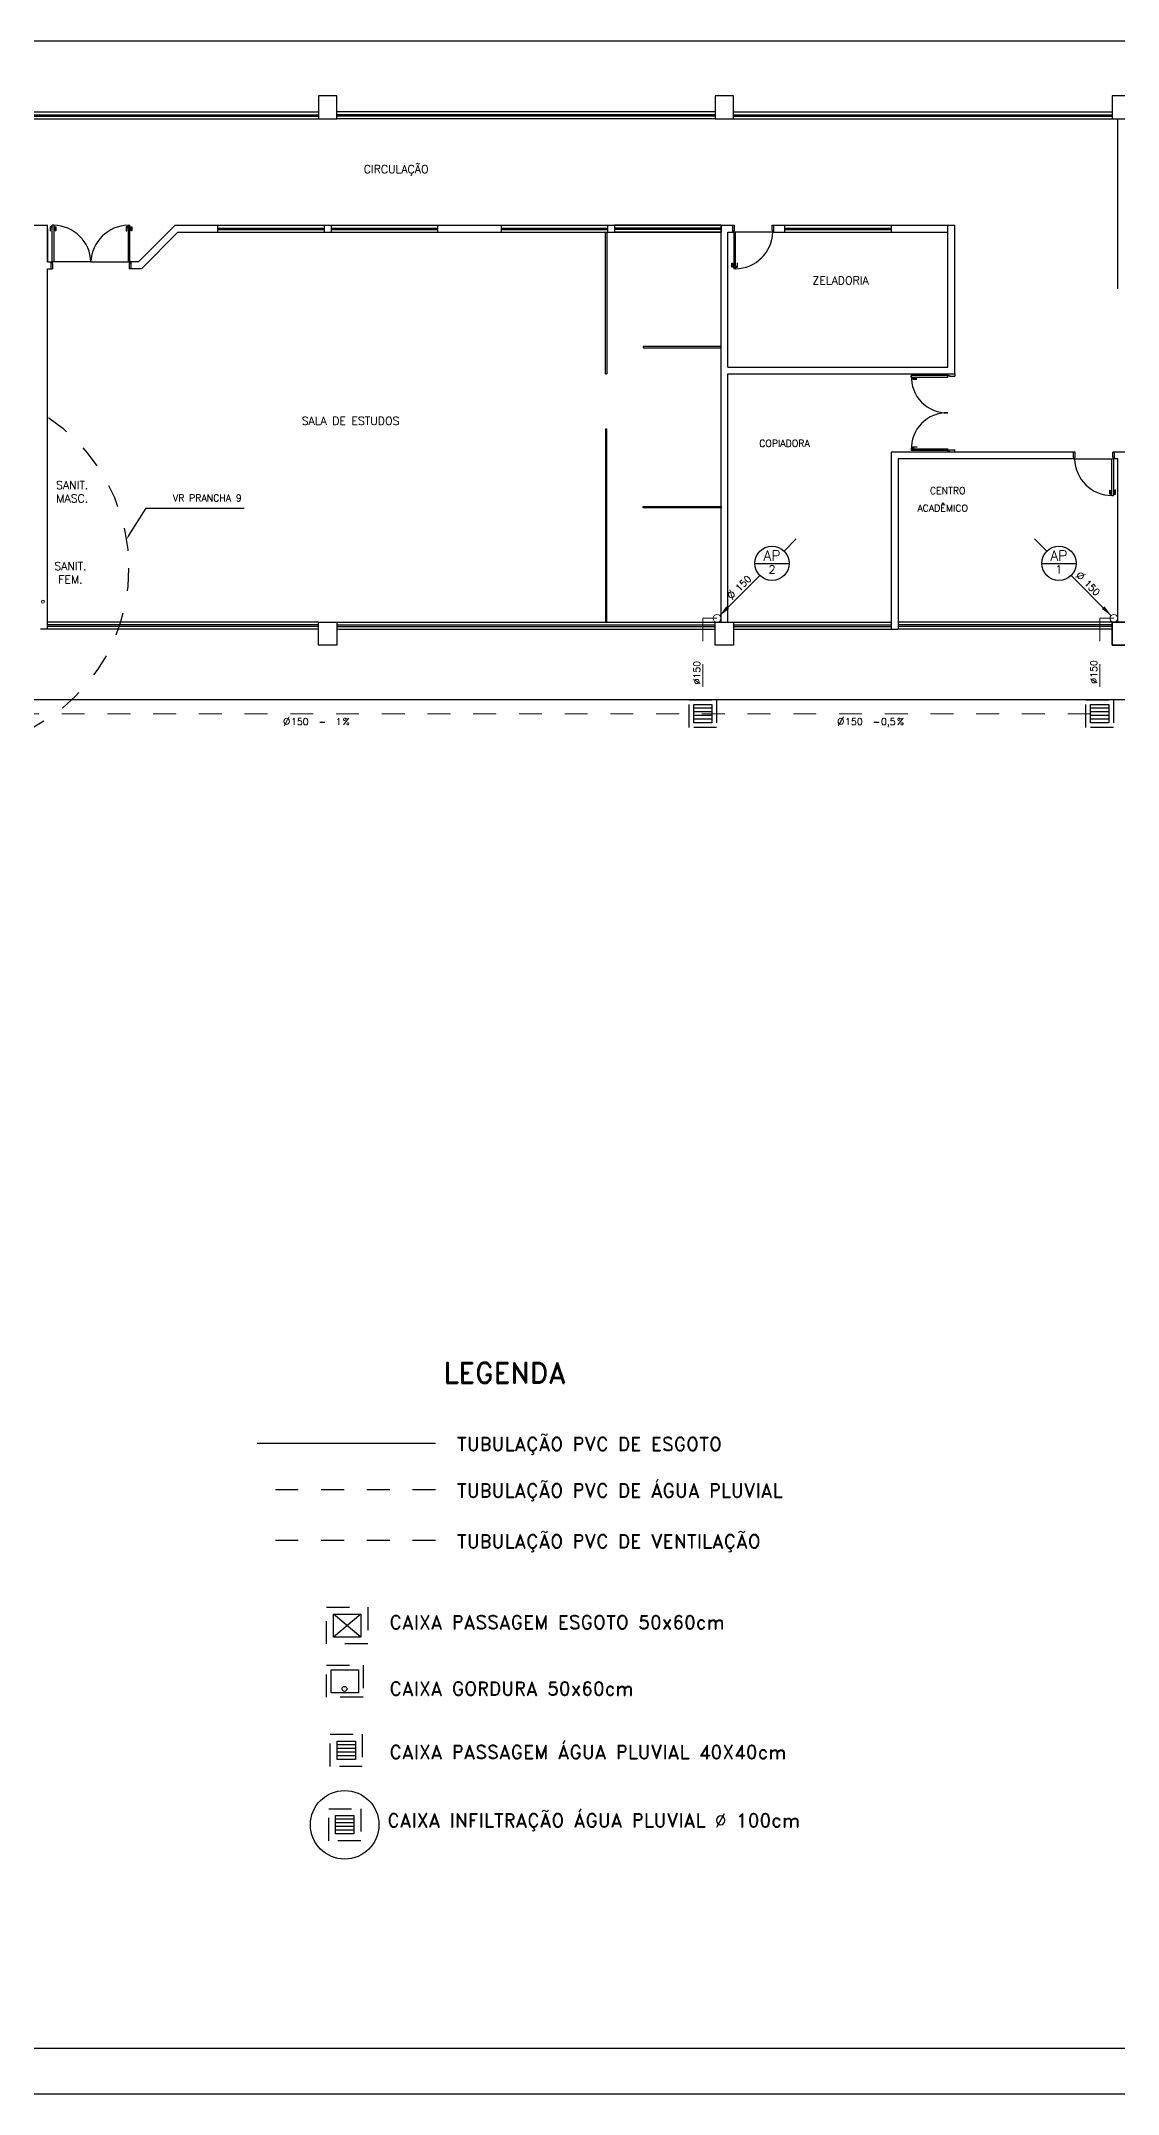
# Model space of a CAD drawing. Header units: millimetres. Extents: x -2485 to 3289, y -257 to 1952.
# Drawn here: x 47.74 to 52.45, y 44.51 to 53.49 of the extents above; entities that cross this region are included whole.
import ezdxf
from ezdxf.enums import TextEntityAlignment as Align

# ---------------------------------------------------------------- set-up
doc = ezdxf.new("R2010")
doc.units = ezdxf.units.MM
doc.header["$LTSCALE"] = 0.3
for name, pattern in [('CONTINUO', [0]), ('HID', [0.37, 0.07, -0.1, 0.03, -0.1, 0.07]), ('HIDDEN2', [0.1875, 0.125, -0.0625]), ('T-5CM', [0.1, 0.05, -0.05])]:
    doc.linetypes.add(name, pattern=pattern)
for name, color, linetype in [('CAIXAS', 3, 'Continuous'), ('DETALHES ÁGUA PLUVIAL', 6, 'HID'), ('ESGOTO', 2, 'Continuous'), ('PAREDE', 7, 'CONTINUO'), ('PILAR', 2, 'Continuous'), ('PLU', 6, 'HID'), ('PROJEÇÃO', 11, 'HIDDEN2'), ('TEX', 11, 'Continuous'), ('TEXTO', 3, 'Continuous'), ('VENTILAÇÃO', 3, 'T-5CM')]:
    doc.layers.add(name, color=color, linetype=linetype)
for name, color, linetype, lineweight in [('IMPLANTAÇÃO  ÁGUA PLUVIAL', 6, 'HID', 15), ('PROJETO ÁGUA', 140, 'Continuous', 15), ('prumada', 9, 'Continuous', 15)]:
    doc.layers.add(name, color=color, linetype=linetype, lineweight=lineweight)
doc.styles.add('ROMAND', font='romand')
doc.styles.add('ROMANS', font='romans.shx', dxfattribs={"height": 0.03})

# ---------------------------------------------------------------- blocks, each defined once
blk = doc.blocks.new('CP40N')
at = {"layer": 'CAIXAS', "linetype": 'T-5CM'}
for p, q in [((-0.3, -0.3), (-0.3, 0.3)), ((-0.3, 0.3), (0.3, 0.3)), ((0.3, 0.3), (0.3, -0.3)), ((0.3, -0.3), (-0.3, -0.3))]:
    blk.add_line(p, q, dxfattribs=at)
at = {"layer": 'CAIXAS', "color": 9, "linetype": 'Continuous'}
for p, q in [((-0.2, -0.2), (-0.2, 0.2)), ((-0.2, 0.2), (0.2, 0.2)), ((0.2, 0.2), (0.2, -0.2)), ((0.2, -0.2), (-0.2, -0.2))]:
    blk.add_line(p, q, dxfattribs=at)
at = {"layer": 'CAIXAS', "color": 7}
for p, q in [((0.2, 0.12), (-0.2, 0.12)), ((0.2, 0.04), (-0.2, 0.04)), ((0.2, -0.04), (-0.2, -0.04)), ((0.2, -0.12), (-0.2, -0.12))]:
    blk.add_line(p, q, dxfattribs=at)
blk = doc.blocks.new('n135')
at = {"layer": 'TEX'}
blk.add_line((-0.2936, 0.2936), (-0.347, 0.347), dxfattribs=at)
at = {"layer": 'TEX', "color": 5, "linetype": 'Continuous'}
blk.add_line((-0.3155, 0.2405), (-0.1655, 0.2405), dxfattribs=at)
at = {"layer": 'TEX', "color": 11}
blk.add_line((-0.0113, 0.0113), (-0.1875, 0.1875), dxfattribs=at)
blk.add_line((-0.0113, 0.0113), (-0.1875, 0.1875), dxfattribs=at)
at = {"layer": 'TEX', "color": 5, "linetype": 'Continuous'}
blk.add_circle((-0.2405, 0.2405), 0.075, dxfattribs=at)
blk.add_circle((-0.2405, 0.2405), 0.075, dxfattribs=at)
at = {"layer": 'TEX', "color": 11}
blk.add_solid([(-0.0526, 0.0408), (-0.0408, 0.0526), (-0.0113, 0.0113)], dxfattribs=at)
blk.add_solid([(-0.0526, 0.0408), (-0.0408, 0.0526), (-0.0113, 0.0113)], dxfattribs=at)
at = {"layer": 'TEX', "color": 5, "style": 'ROMANS'}
blk.add_text('%%c', height=0.04, rotation=315, dxfattribs=at).set_placement((-0.1722, 0.1839))
at = {"layer": 'TEX', "color": 9, "linetype": 'Continuous', "style": 'ROMANS'}
for tag, height, p in [('L', 0.045, (-0.2405, 0.2518)), ('N', 0.036, (-0.2405, 0.1956))]:
    blk.add_attdef(tag, text='', height=height, dxfattribs=at).set_placement(p, align=Align.CENTER)
at = {"layer": 'TEX', "color": 5, "linetype": 'Continuous', "style": 'ROMANS'}
blk.add_attdef('N', (-0.1334, 0.1503), '', height=0.03, rotation=315, dxfattribs=at)
blk = doc.blocks.new('n45')
at = {"layer": 'TEX'}
blk.add_line((0.2936, 0.2936), (0.347, 0.347), dxfattribs=at)
at = {"layer": 'TEX', "color": 11}
blk.add_line((0.0115, 0.0115), (0.1875, 0.1875), dxfattribs=at)
at = {"layer": 'TEX', "color": 5, "linetype": 'Continuous'}
blk.add_line((0.1655, 0.2405), (0.3155, 0.2405), dxfattribs=at)
blk.add_circle((0.2405, 0.2405), 0.075, dxfattribs=at)
at = {"layer": 'TEX', "color": 11}
blk.add_solid([(0.0527, 0.0409), (0.0409, 0.0527), (0.0115, 0.0115)], dxfattribs=at)
at = {"layer": 'TEX', "color": 5, "style": 'ROMANS'}
blk.add_text('%%c', height=0.04, rotation=45, dxfattribs=at).set_placement((0.0649, 0.0766))
at = {"layer": 'TEX', "color": 9, "linetype": 'Continuous', "style": 'ROMANS'}
for tag, height, p in [('L', 0.045, (0.2405, 0.2518)), ('N', 0.036, (0.2405, 0.1956))]:
    blk.add_attdef(tag, text='', height=height, dxfattribs=at).set_placement(p, align=Align.CENTER)
at = {"layer": 'TEX', "color": 5, "linetype": 'Continuous', "style": 'ROMANS'}
blk.add_attdef('N', (0.0984, 0.1153), '', height=0.03, rotation=45, dxfattribs=at)
blk = doc.blocks.new('DD')
at = {"layer": 'TEX', "color": 9}
blk.add_line((0.1881, 0.0234), (0.2108, 0.0234), dxfattribs=at)
at = {"layer": 'TEX', "color": 9, "style": 'ROMANS'}
for s, height, p in [('%%c', 0.04, (0.0265, 0.0079)), ('%', 0.03, (0.2889, 0.0116))]:
    blk.add_text(s, height=height, dxfattribs=at).set_placement(p)
blk.add_attdef('N', (0.0624, 0.0116), '', height=0.03, dxfattribs=at)
blk.add_attdef('INCL', text='', height=0.03, dxfattribs=at).set_placement((0.2837, 0.0116), align=Align.RIGHT)
blk = doc.blocks.new('150')
at = {"layer": 'TEX', "color": 9, "style": 'ROMANS'}
blk.add_text('%%c150', height=0.03, dxfattribs=at).set_placement((0, 0))
blk = doc.blocks.new('CP40')
at = {"layer": 'CAIXAS', "linetype": 'T-5CM'}
for p, q in [((-0.35, 0.35), (0.35, 0.35)), ((-0.35, -0.35), (-0.35, 0.35)), ((0.35, 0.35), (0.35, -0.35)), ((0.35, -0.35), (-0.35, -0.35))]:
    blk.add_line(p, q, dxfattribs=at)
at = {"layer": 'CAIXAS', "color": 9, "linetype": 'Continuous'}
for p, q in [((-0.2, 0.2), (0.2, 0.2)), ((-0.2, -0.2), (-0.2, 0.2)), ((0.2, 0.2), (0.2, -0.2)), ((0.2, -0.2), (-0.2, -0.2))]:
    blk.add_line(p, q, dxfattribs=at)
at = {"layer": 'CAIXAS', "color": 7}
for p, q in [((0.2, 0.12), (-0.2, 0.12)), ((0.2, 0.04), (-0.2, 0.04)), ((0.2, -0.04), (-0.2, -0.04)), ((0.2, -0.12), (-0.2, -0.12))]:
    blk.add_line(p, q, dxfattribs=at)

msp = doc.modelspace()

# ---------------------------------------------------------------- linework, layer by layer
at = {"color": 12, "linetype": 'Continuous'}
msp.add_line((30.054208, 44.710518), (59.129768, 44.710518), dxfattribs=at)
at = {"color": 4, "linetype": 'Continuous'}
msp.add_line((29.554208, 44.510518), (59.329768, 44.510518), dxfattribs=at)
at = {"layer": 'CAIXAS', "linetype": 'T-5CM'}
for p, q in [((48.988115, 46.639032), (49.168115, 46.639032)), ((48.988115, 46.479032), (48.988115, 46.639032)), ((49.168115, 46.639032), (49.168115, 46.479032)), ((49.168115, 46.479032), (48.988115, 46.479032)), ((48.988115, 46.3856), (49.148115, 46.3856)), ((48.988115, 46.2456), (48.988115, 46.3856)), ((49.148115, 46.3856), (49.148115, 46.2456)), ((49.148115, 46.2456), (48.988115, 46.2456))]:
    msp.add_line(p, q, dxfattribs=at)
at = {"layer": 'CAIXAS', "color": 9, "linetype": 'Continuous'}
for p, q in [((49.018115, 46.509032), (49.018115, 46.609032)), ((49.018115, 46.609032), (49.138115, 46.609032)), ((49.138115, 46.609032), (49.138115, 46.509032)), ((49.138115, 46.509032), (49.018115, 46.509032)), ((49.008115, 46.2656), (49.008115, 46.3656)), ((49.008115, 46.3656), (49.128115, 46.3656)), ((49.128115, 46.3656), (49.128115, 46.2656)), ((49.128115, 46.2656), (49.008115, 46.2656))]:
    msp.add_line(p, q, dxfattribs=at)
at = {"layer": 'CAIXAS'}
for p, q in [((49.138115, 46.609032), (49.018115, 46.509032)), ((49.138115, 46.509032), (49.018115, 46.609032))]:
    msp.add_line(p, q, dxfattribs=at)
at = {"layer": 'DETALHES ÁGUA PLUVIAL', "linetype": 'Continuous'}
msp.add_circle((49.067307, 45.687761), 0.15, dxfattribs=at)
at = {"layer": 'ESGOTO'}
msp.add_line((49.464434, 47.356281), (48.6845, 47.356281), dxfattribs=at)
msp.add_circle((49.066668, 46.282268), 0.011036, dxfattribs=at)
at = {"layer": 'IMPLANTAÇÃO  ÁGUA PLUVIAL'}
for p, q in [((50.695728, 50.964891), (50.633728, 50.964891)), ((50.633728, 50.964891), (50.633728, 50.587837)), ((52.431728, 50.964891), (52.369728, 50.964891)), ((52.369728, 50.964891), (52.369728, 50.587837)), ((52.329728, 50.547837), (47.201728, 50.547837))]:
    msp.add_line(p, q, dxfattribs=at)
at = {"layer": 'PAREDE'}
for p, q in [((54.480453, 53.489837), (47.165453, 53.489837)), ((47.296453, 53.179837), (48.952453, 53.179837)), ((47.296453, 53.167837), (48.952453, 53.167837)), ((47.296453, 53.161837), (48.952453, 53.161837)), ((50.688453, 53.179837), (49.032453, 53.179837)), ((50.688453, 53.167837), (49.032453, 53.167837)), ((50.688453, 53.161837), (49.032453, 53.161837)), ((50.768453, 53.179837), (52.424453, 53.179837)), ((50.768453, 53.167837), (52.424453, 53.167837)), ((50.768453, 53.161837), (52.424453, 53.161837)), ((47.296453, 53.149837), (48.952453, 53.149837)), ((50.688453, 53.149837), (49.032453, 53.149837)), ((50.768453, 53.149837), (52.424453, 53.149837)), ((52.449453, 52.405837), (52.449453, 53.149837)), ((47.506453, 52.683837), (47.767453, 52.683837)), ((47.767453, 52.523837), (47.767453, 52.683837)), ((47.767453, 52.523837), (47.767453, 52.683837)), ((47.767453, 52.668837), (47.767453, 52.523837)), ((47.767453, 52.523837), (47.767453, 52.668837)), ((47.767453, 52.523837), (47.767453, 52.656837)), ((47.787453, 52.677255), (47.778703, 52.677255)), ((47.778703, 52.677255), (47.778703, 52.659755)), ((47.778703, 52.659755), (47.78089, 52.659755)), ((47.78089, 52.659755), (47.78089, 52.674455)), ((47.78089, 52.674455), (47.787453, 52.674455)), ((47.787453, 52.523837), (47.787453, 52.683837)), ((47.794453, 52.683837), (47.787453, 52.683837)), ((47.794453, 52.683837), (47.794453, 52.523837)), ((47.794453, 52.677255), (47.803203, 52.677255)), ((47.801015, 52.674455), (47.794453, 52.674455)), ((47.801015, 52.659755), (47.801015, 52.674455)), ((47.803203, 52.659755), (47.801015, 52.659755)), ((47.803203, 52.677255), (47.803203, 52.659755)), ((48.120453, 52.677255), (48.111703, 52.677255)), ((48.111703, 52.677255), (48.111703, 52.659755)), ((48.111703, 52.659755), (48.11389, 52.659755)), ((48.11389, 52.659755), (48.11389, 52.674455)), ((48.11389, 52.674455), (48.120453, 52.674455)), ((48.120453, 52.683837), (48.120453, 52.523837)), ((48.120453, 52.683837), (48.127453, 52.683837)), ((48.127453, 52.523837), (48.127453, 52.683837)), ((48.127453, 52.677255), (48.136203, 52.677255)), ((48.134015, 52.674455), (48.127453, 52.674455)), ((48.134015, 52.659755), (48.134015, 52.674455)), ((48.136203, 52.659755), (48.134015, 52.659755)), ((48.136203, 52.677255), (48.136203, 52.659755)), ((48.165453, 52.523837), (48.325453, 52.683837)), ((48.177879, 52.493837), (48.337879, 52.653837)), ((48.325453, 52.683837), (50.765034, 52.683837)), ((48.337879, 52.653837), (50.713453, 52.653837)), ((48.511453, 52.683837), (48.511453, 52.653837)), ((48.511453, 52.683837), (48.977453, 52.683837)), ((48.511453, 52.671837), (48.977453, 52.671837)), ((48.511453, 52.665837), (48.977453, 52.665837)), ((48.511453, 52.653837), (48.977453, 52.653837)), ((48.977453, 52.683837), (48.977453, 52.653837)), ((49.007453, 52.683837), (49.007453, 52.653837)), ((49.007453, 52.683837), (49.473453, 52.683837)), ((49.007453, 52.671837), (49.473453, 52.671837)), ((49.007453, 52.665837), (49.473453, 52.665837)), ((49.007453, 52.653837), (49.473453, 52.653837)), ((49.473453, 52.683837), (49.473453, 52.653837)), ((49.751453, 52.683837), (49.751453, 52.653837)), ((49.751453, 52.683837), (50.217453, 52.683837)), ((49.751453, 52.671837), (50.217453, 52.671837)), ((49.751453, 52.665837), (50.217453, 52.665837)), ((49.751453, 52.653837), (50.217453, 52.653837)), ((50.207453, 52.033964), (50.207453, 52.653837)), ((50.213453, 52.653837), (50.213453, 52.033964)), ((50.217453, 52.683837), (50.217453, 52.653837)), ((50.247453, 52.683837), (50.247453, 52.653837)), ((50.713453, 52.683837), (50.247453, 52.683837)), ((50.713453, 52.671837), (50.247453, 52.671837)), ((50.713453, 52.665837), (50.247453, 52.665837)), ((50.713453, 52.653837), (50.247453, 52.653837)), ((50.713453, 52.683837), (50.765034, 52.683837)), ((50.713453, 51.909837), (50.713453, 52.683837)), ((50.713453, 52.683837), (50.713453, 52.653837)), ((50.713453, 50.947837), (50.713453, 52.653837)), ((50.743453, 52.653837), (50.765034, 52.653837)), ((50.743453, 52.063837), (50.743453, 52.653837)), ((50.750034, 52.653837), (50.765034, 52.653837)), ((50.765034, 52.653837), (50.765034, 52.683837)), ((50.765034, 52.683837), (50.772534, 52.683837)), ((50.765034, 52.653837), (50.770034, 52.653837)), ((50.770034, 52.653837), (50.770034, 52.660837)), ((50.770034, 52.660837), (50.772534, 52.660837)), ((50.770034, 52.653837), (50.770034, 52.493837)), ((50.777034, 52.653837), (50.770034, 52.653837)), ((50.772534, 52.660837), (50.772534, 52.683837)), ((50.777034, 52.493837), (50.777034, 52.653837)), ((50.940034, 52.653837), (50.777034, 52.653837)), ((50.937534, 52.660837), (50.937534, 52.683837)), ((50.937534, 52.683837), (50.945034, 52.683837)), ((50.940034, 52.660837), (50.937534, 52.660837)), ((50.940034, 52.653837), (50.940034, 52.660837)), ((50.945034, 52.653837), (50.940034, 52.653837)), ((50.945034, 52.683837), (51.735453, 52.683837)), ((50.945034, 52.683837), (51.487453, 52.683837)), ((50.945034, 52.653837), (50.945034, 52.683837)), ((50.945034, 52.653837), (51.705453, 52.653837)), ((50.991453, 52.683837), (50.991453, 52.653837)), ((50.991453, 52.683837), (51.457453, 52.683837)), ((50.991453, 52.671837), (51.457453, 52.671837)), ((50.991453, 52.665837), (51.457453, 52.665837)), ((50.991453, 52.653837), (51.457453, 52.653837)), ((51.457453, 52.683837), (51.457453, 52.653837)), ((51.705453, 52.063837), (51.705453, 52.683837)), ((51.735453, 52.033837), (51.735453, 52.683837)), ((47.767453, 52.523837), (47.782453, 52.523837)), ((47.767453, 50.917837), (47.767453, 52.493837)), ((47.767453, 52.493837), (47.782453, 52.493837)), ((47.782453, 52.523837), (47.782453, 52.493837)), ((47.782453, 52.523837), (47.787453, 52.523837)), ((47.782453, 52.493837), (47.789953, 52.493837)), ((47.794453, 52.523837), (47.787453, 52.523837)), ((47.787453, 52.523837), (47.787453, 52.516837)), ((47.787453, 52.516837), (47.789953, 52.516837)), ((47.789953, 52.516837), (47.789953, 52.493837)), ((47.957453, 52.523837), (47.794453, 52.523837)), ((47.957453, 52.523837), (48.120453, 52.523837)), ((48.120453, 52.523837), (48.127453, 52.523837)), ((48.127453, 52.516837), (48.124953, 52.516837)), ((48.124953, 52.516837), (48.124953, 52.493837)), ((48.132453, 52.493837), (48.124953, 52.493837)), ((48.132453, 52.523837), (48.127453, 52.523837)), ((48.127453, 52.523837), (48.127453, 52.516837)), ((48.132453, 52.523837), (48.132453, 52.493837)), ((48.165453, 52.523837), (48.132453, 52.523837)), ((48.177453, 52.493837), (48.132453, 52.493837)), ((50.761284, 52.500419), (50.761284, 52.517919)), ((50.761284, 52.517919), (50.763472, 52.517919)), ((50.770034, 52.500419), (50.761284, 52.500419)), ((50.763472, 52.517919), (50.763472, 52.503219)), ((50.763472, 52.503219), (50.770034, 52.503219)), ((50.777034, 52.493837), (50.770034, 52.493837)), ((50.783597, 52.503219), (50.777034, 52.503219)), ((50.777034, 52.500419), (50.785784, 52.500419)), ((50.785784, 52.517919), (50.783597, 52.517919)), ((50.783597, 52.517919), (50.783597, 52.503219)), ((50.785784, 52.500419), (50.785784, 52.517919)), ((50.713453, 52.153837), (50.373453, 52.153837)), ((50.373453, 52.153837), (50.373453, 52.147837)), ((50.373453, 52.147837), (50.713453, 52.147837)), ((50.713453, 52.147837), (50.713453, 52.153837)), ((50.207453, 52.033964), (50.213453, 52.033964)), ((50.743453, 52.063837), (51.705453, 52.063837)), ((50.743453, 50.947837), (50.743453, 52.033837)), ((50.743453, 52.033837), (51.735453, 52.033837)), ((51.705453, 52.026337), (51.545453, 52.026337)), ((51.545453, 52.019337), (51.545453, 52.026337)), ((51.545453, 52.019337), (51.705453, 52.019337)), ((51.552035, 52.019337), (51.552035, 52.010587)), ((51.552035, 52.010587), (51.569535, 52.010587)), ((51.554835, 52.012774), (51.554835, 52.019337)), ((51.569535, 52.012774), (51.554835, 52.012774)), ((51.569535, 52.010587), (51.569535, 52.012774)), ((51.705453, 52.033837), (51.705453, 52.026337)), ((51.705453, 52.019337), (51.705453, 52.026337)), ((51.705453, 52.026337), (51.712453, 52.026337)), ((51.712453, 52.026337), (51.712453, 52.023837)), ((51.712453, 52.023837), (51.735453, 52.023837)), ((51.735453, 52.033837), (51.735453, 52.023837)), ((50.207453, 51.793964), (50.207453, 50.947837)), ((50.207453, 51.793964), (50.213453, 51.793964)), ((50.213453, 50.947837), (50.213453, 51.793964)), ((52.254453, 51.691837), (51.457453, 51.691837)), ((51.457453, 51.691837), (51.457453, 50.917837)), ((52.254453, 51.661837), (51.487453, 51.661837)), ((51.487453, 51.661837), (51.487453, 50.917837)), ((51.545453, 51.706337), (51.705453, 51.706337)), ((51.545453, 51.706337), (51.545453, 51.699337)), ((51.705453, 51.699337), (51.545453, 51.699337)), ((51.552035, 51.706337), (51.552035, 51.715087)), ((51.552035, 51.715087), (51.569535, 51.715087)), ((51.569535, 51.712899), (51.554835, 51.712899)), ((51.554835, 51.712899), (51.554835, 51.706337)), ((51.569535, 51.715087), (51.569535, 51.712899)), ((51.705453, 51.706337), (51.705453, 51.699337)), ((51.705453, 51.691837), (51.705453, 51.699337)), ((51.705453, 51.699337), (51.712453, 51.699337)), ((51.712453, 51.699337), (51.712453, 51.701837)), ((51.712453, 51.701837), (51.735453, 51.701837)), ((51.735453, 51.691837), (51.735453, 51.701837)), ((52.254453, 51.661837), (52.254453, 51.691837)), ((52.261953, 51.691837), (52.254453, 51.691837)), ((52.254453, 51.661837), (52.259453, 51.661837)), ((52.259453, 51.661837), (52.259453, 51.668837)), ((52.259453, 51.668837), (52.261953, 51.668837)), ((52.259453, 51.661837), (52.422453, 51.661837)), ((52.261953, 51.668837), (52.261953, 51.691837)), ((52.422453, 51.501837), (52.422453, 51.661837)), ((52.422453, 51.661837), (52.429453, 51.661837)), ((52.426953, 51.668837), (52.426953, 51.691837)), ((52.434453, 51.691837), (52.426953, 51.691837)), ((52.429453, 51.668837), (52.426953, 51.668837)), ((52.429453, 51.661837), (52.429453, 51.668837)), ((52.429453, 51.661837), (52.429453, 51.501837)), ((52.434453, 51.661837), (52.429453, 51.661837)), ((52.494453, 51.691837), (52.434453, 51.691837)), ((52.434453, 51.661837), (52.434453, 51.691837)), ((52.449453, 51.661837), (52.434453, 51.661837)), ((52.449453, 50.947837), (52.449453, 51.661837)), ((50.373453, 51.453837), (50.713453, 51.453837)), ((50.373453, 51.447837), (50.373453, 51.453837)), ((50.713453, 51.453837), (50.713453, 51.447837)), ((52.413703, 51.508419), (52.413703, 51.525919)), ((52.413703, 51.525919), (52.41589, 51.525919)), ((52.422453, 51.508419), (52.413703, 51.508419)), ((52.41589, 51.525919), (52.41589, 51.511219)), ((52.41589, 51.511219), (52.422453, 51.511219)), ((52.422453, 51.501837), (52.429453, 51.501837)), ((52.436015, 51.511219), (52.429453, 51.511219)), ((52.429453, 51.508419), (52.438203, 51.508419)), ((52.438203, 51.525919), (52.436015, 51.525919)), ((52.436015, 51.525919), (52.436015, 51.511219)), ((52.438203, 51.508419), (52.438203, 51.525919)), ((50.713453, 51.447837), (50.373453, 51.447837)), ((47.767453, 50.917837), (47.737453, 50.917837)), ((48.952453, 50.947837), (47.767453, 50.947837)), ((48.952453, 50.935837), (47.767453, 50.935837)), ((48.952453, 50.929837), (47.767453, 50.929837)), ((48.952453, 50.917837), (47.767453, 50.917837)), ((49.032453, 50.947837), (50.688453, 50.947837)), ((49.032453, 50.935837), (50.688453, 50.935837)), ((49.032453, 50.929837), (50.688453, 50.929837)), ((49.032453, 50.917837), (50.688453, 50.917837)), ((50.768453, 50.947837), (51.457453, 50.947837)), ((50.768453, 50.935837), (51.457453, 50.935837)), ((50.768453, 50.929837), (51.457453, 50.929837)), ((50.768453, 50.917837), (51.457453, 50.917837)), ((51.457453, 50.917837), (51.487453, 50.917837)), ((52.424453, 50.947837), (51.487453, 50.947837)), ((52.424453, 50.935837), (51.487453, 50.935837)), ((52.424453, 50.929837), (51.487453, 50.929837)), ((52.424453, 50.917837), (51.487453, 50.917837)), ((54.480453, 50.607837), (45.800453, 50.607837))]:
    msp.add_line(p, q, dxfattribs=at)
for centre, radius, start, end in [((47.792423, 52.518741), 0.165108, 1.7686294, 89.2956579), ((48.122482, 52.518741), 0.165108, 90.7043421, 178.2313706), ((50.775005, 52.658933), 0.165108, 270.7043421, 358.2313706), ((51.702126, 52.020433), 0.156631, 177.8397686, 271.2170632), ((51.702126, 51.707241), 0.156631, 88.7829368, 182.1602314), ((52.424482, 51.666933), 0.165108, 181.7686294, 269.2956579)]:
    msp.add_arc(centre, radius, start, end, dxfattribs=at)
at = {"layer": 'PILAR'}
for points in [[(48.952453, 53.149837), (49.032453, 53.149837), (49.032453, 53.249837), (48.952453, 53.249837)], [(50.688453, 53.149837), (50.768453, 53.149837), (50.768453, 53.249837), (50.688453, 53.249837)], [(52.424453, 53.149837), (52.504453, 53.149837), (52.504453, 53.249837), (52.424453, 53.249837)], [(52.424453, 53.149837), (52.504453, 53.149837), (52.504453, 53.249837), (52.424453, 53.249837)], [(48.952453, 50.947837), (49.032453, 50.947837), (49.032453, 50.847837), (48.952453, 50.847837)], [(50.688453, 50.947837), (50.768453, 50.947837), (50.768453, 50.847837), (50.688453, 50.847837)], [(52.424453, 50.847837), (52.504453, 50.847837), (52.504453, 50.947837), (52.424453, 50.947837)], [(52.424453, 50.947837), (52.504453, 50.947837), (52.504453, 50.847837), (52.424453, 50.847837)], [(52.424453, 50.947837), (52.504453, 50.947837), (52.504453, 50.847837), (52.424453, 50.847837)]]:
    msp.add_lwpolyline(points, close=True, dxfattribs=at)
at = {"layer": 'PLU'}
msp.add_line((49.464434, 47.153007), (48.6845, 47.153007), dxfattribs=at)
at = {"layer": 'PROJETO ÁGUA'}
msp.add_line((47.747438, 51.037837), (47.747438, 51.037837), dxfattribs=at)
msp.add_circle((47.747453, 51.037837), 0.00645, dxfattribs=at)
at = {"layer": 'PROJEÇÃO'}
msp.add_circle((47.330295, 51.184725), 0.79211, dxfattribs=at)
at = {"layer": 'prumada'}
for centre in [(50.695728, 50.964891), (52.431728, 50.964891)]:
    msp.add_circle(centre, 0.01698, dxfattribs=at)
at = {"layer": 'TEX', "color": 11}
for p, q in [((48.123113, 51.326663), (48.198364, 51.446552)), ((48.198364, 51.446552), (48.286009, 51.446552)), ((48.286009, 51.446552), (48.627437, 51.446552))]:
    msp.add_line(p, q, dxfattribs=at)
msp.add_solid([(48.125936, 51.324891), (48.12029, 51.328435), (48.11248, 51.309723)], dxfattribs=at)
at = {"layer": 'VENTILAÇÃO'}
msp.add_line((49.464434, 46.930991), (48.6845, 46.930991), dxfattribs=at)

# ---------------------------------------------------------------- block references
at = {"layer": 'DETALHES ÁGUA PLUVIAL', "xscale": 0.1999999999998181, "yscale": 0.1999999999998181, "zscale": 0.2}
for p in [(49.073867, 46.01347), (49.067307, 45.687761)]:
    msp.add_blockref('CP40', p, dxfattribs=at)
at = {"layer": 'IMPLANTAÇÃO  ÁGUA PLUVIAL', "rotation": 90}
for p in [(50.622539, 50.675599), (52.358886, 50.678803)]:
    msp.add_blockref('150', p, dxfattribs=at)
at = {"layer": 'IMPLANTAÇÃO  ÁGUA PLUVIAL', "xscale": 0.1999999999998181, "yscale": 0.2000000000002728, "zscale": 0.2}
for p in [(50.633728, 50.547837), (52.369728, 50.547837)]:
    msp.add_blockref('CP40N', p, dxfattribs=at)
at = {"layer": 'IMPLANTAÇÃO  ÁGUA PLUVIAL'}
for p, values in [((48.770028, 50.486699), {'N': '150', 'INCL': '1'}), ((51.193563, 50.486699), {'N': '150', 'INCL': '0,5'})]:
    msp.add_blockref('DD', p, dxfattribs=at).add_auto_attribs(values)
at = {"layer": 'prumada'}
ref = msp.add_blockref('n45', (50.695728, 50.964891), dxfattribs=at)
ref.add_attrib('L', 'AP', dxfattribs={"layer": 'TEX', "color": 9, "linetype": 'Continuous', "height": 0.045, "style": 'ROMANS'}).set_placement((50.936276, 51.216731), align=Align.CENTER)
ref.add_attrib('N', '2', dxfattribs={"layer": 'TEX', "color": 9, "linetype": 'Continuous', "height": 0.036, "style": 'ROMANS'}).set_placement((50.936276, 51.160495), align=Align.CENTER)
ref.add_attrib('N', '150', (50.794147, 51.08022), dxfattribs={"layer": 'TEX', "color": 5, "linetype": 'Continuous', "height": 0.03, "rotation": 45, "style": 'ROMANS'})
ref = msp.add_blockref('n135', (52.431728, 50.964891), dxfattribs=at)
ref.add_attrib('L', 'AP', dxfattribs={"layer": 'TEX', "color": 9, "linetype": 'Continuous', "height": 0.045, "style": 'ROMANS'}).set_placement((52.19118, 51.216731), align=Align.CENTER)
ref.add_attrib('N', '1', dxfattribs={"layer": 'TEX', "color": 9, "linetype": 'Continuous', "height": 0.036, "style": 'ROMANS'}).set_placement((52.19118, 51.160495), align=Align.CENTER)
ref.add_attrib('N', '150', (52.298309, 51.11522), dxfattribs={"layer": 'TEX', "color": 5, "linetype": 'Continuous', "height": 0.03, "rotation": 315, "style": 'ROMANS'})

# ---------------------------------------------------------------- texts
at = {"layer": 'TEX', "color": 9, "style": 'ROMAND'}
for s, height, p in [('LEGENDA', 0.09, (49.498694, 47.619193)), ('TUBULAÇÃO PVC DE ESGOTO', 0.06, (49.557651, 47.323252)), ('TUBULAÇÃO PVC DE ÁGUA PLUVIAL', 0.06, (49.557651, 47.119978)), ('TUBULAÇÃO PVC DE VENTILAÇÃO', 0.06, (49.557651, 46.897962)), ('CAIXA PASSAGEM ESGOTO 50x60cm', 0.06, (49.263512, 46.543868)), ('CAIXA GORDURA 50x60cm', 0.06, (49.263512, 46.253737)), ('CAIXA PASSAGEM ÁGUA PLUVIAL 40X40cm', 0.06, (49.263512, 45.975764)), ('CAIXA INFILTRAÇÃO ÁGUA PLUVIAL %%c 100cm', 0.06, (49.253782, 45.6774))]:
    msp.add_text(s, height=height, dxfattribs=at).set_placement(p)
at = {"layer": 'TEX', "color": 3, "insert": (48.316009, 51.476552), "char_height": 0.03, "attachment_point": 7, "style": 'ROMANS'}
msp.add_mtext('\\A1;VR PRANCHA 9', dxfattribs=at)
at = {"layer": 'TEXTO', "style": 'ROMANS'}
for s, p in [('COPIADORA', (50.88028, 51.715616)), ('ACADÊMICO', (51.572185, 51.431864)), ('CENTRO ', (51.627124, 51.508181))]:
    msp.add_text(s, height=0.03, dxfattribs=at).set_placement(p)
at = {"layer": 'TEXTO', "char_height": 0.035, "width": 1, "attachment_point": 5, "style": 'ROMANS'}
for s, insert in [('CIRCULAÇÃO', (49.292289, 52.924575)), ('ZELADORIA', (51.236245, 52.443022)), ('SALA DE ESTUDOS', (49.092936, 51.828551)), ('SANIT.\\PMASC.', (47.875547, 51.51857)), ('SANIT.\\PFEM.', (47.867787, 51.164326))]:
    msp.add_mtext(s, dxfattribs=dict(at, insert=insert))

doc.saveas('drawing.dxf')
